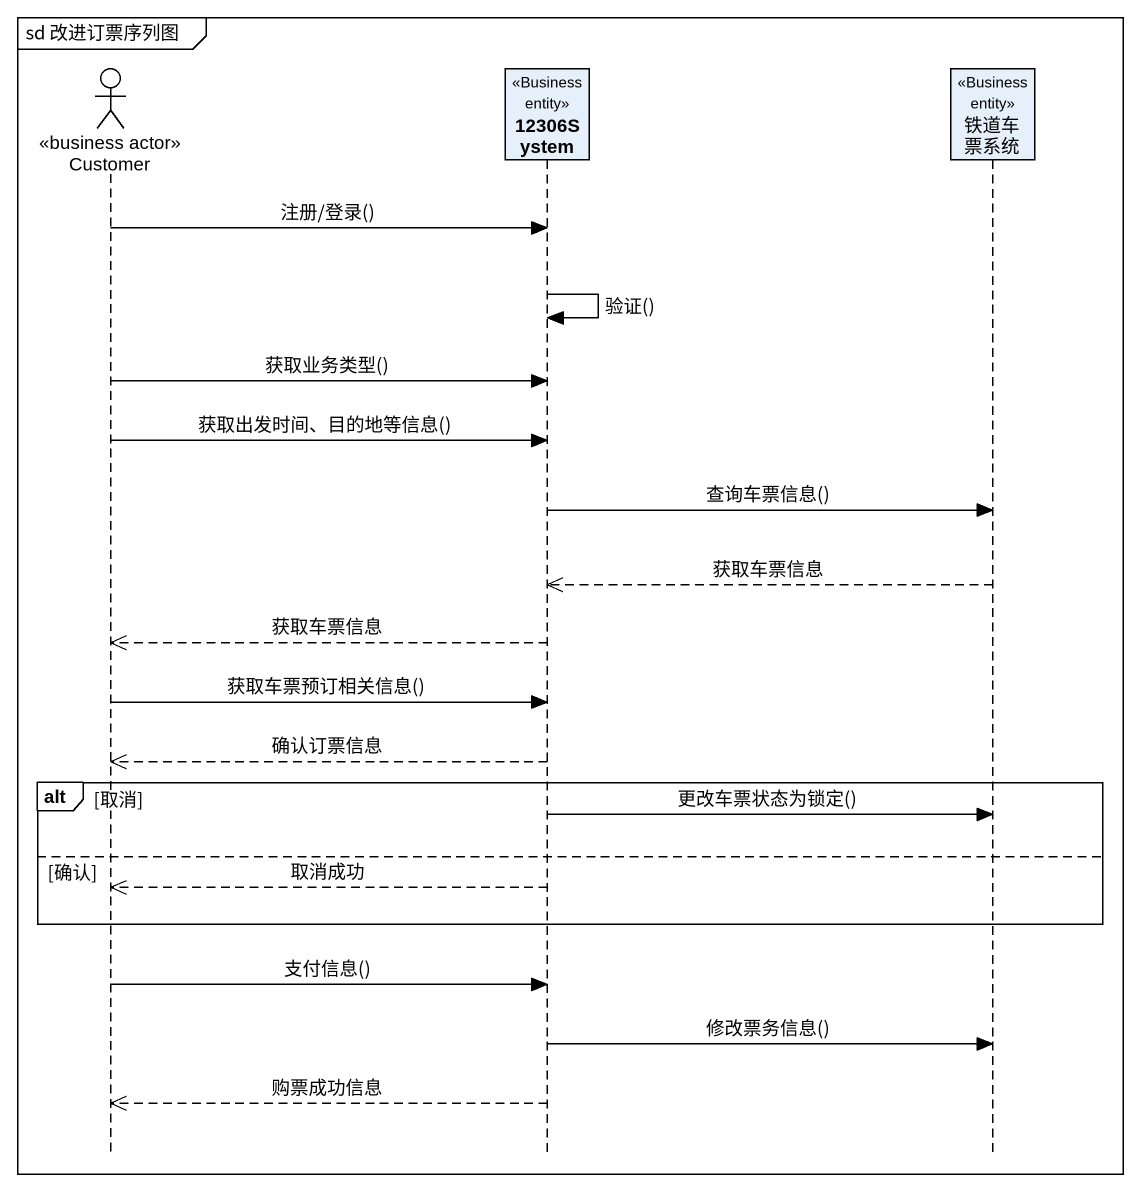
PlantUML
@startuml
mainframe sd 改进订票序列图
hide footbox
actor Customer <<business actor>>
participant "12306System" as c12306System <<Business entity>>
participant 铁道车票系统 <<Business entity>>

Customer -> c12306System : 注册/登录()
c12306System -> c12306System : 验证()
Customer -> c12306System : 获取业务类型()
Customer -> c12306System : 获取出发时间、目的地等信息()
c12306System -> 铁道车票系统 : 查询车票信息()
铁道车票系统 -->> c12306System : 获取车票信息
c12306System -->> Customer : 获取车票信息
Customer -> c12306System : 获取车票预订相关信息()
c12306System -->> Customer : 确认订票信息
alt 取消
  c12306System -> 铁道车票系统 : 更改车票状态为锁定()
else 确认
  c12306System -->> Customer : 取消成功
end
Customer -> c12306System : 支付信息()
c12306System -> 铁道车票系统 : 修改票务信息()
c12306System -->> Customer : 购票成功信息
@enduml
